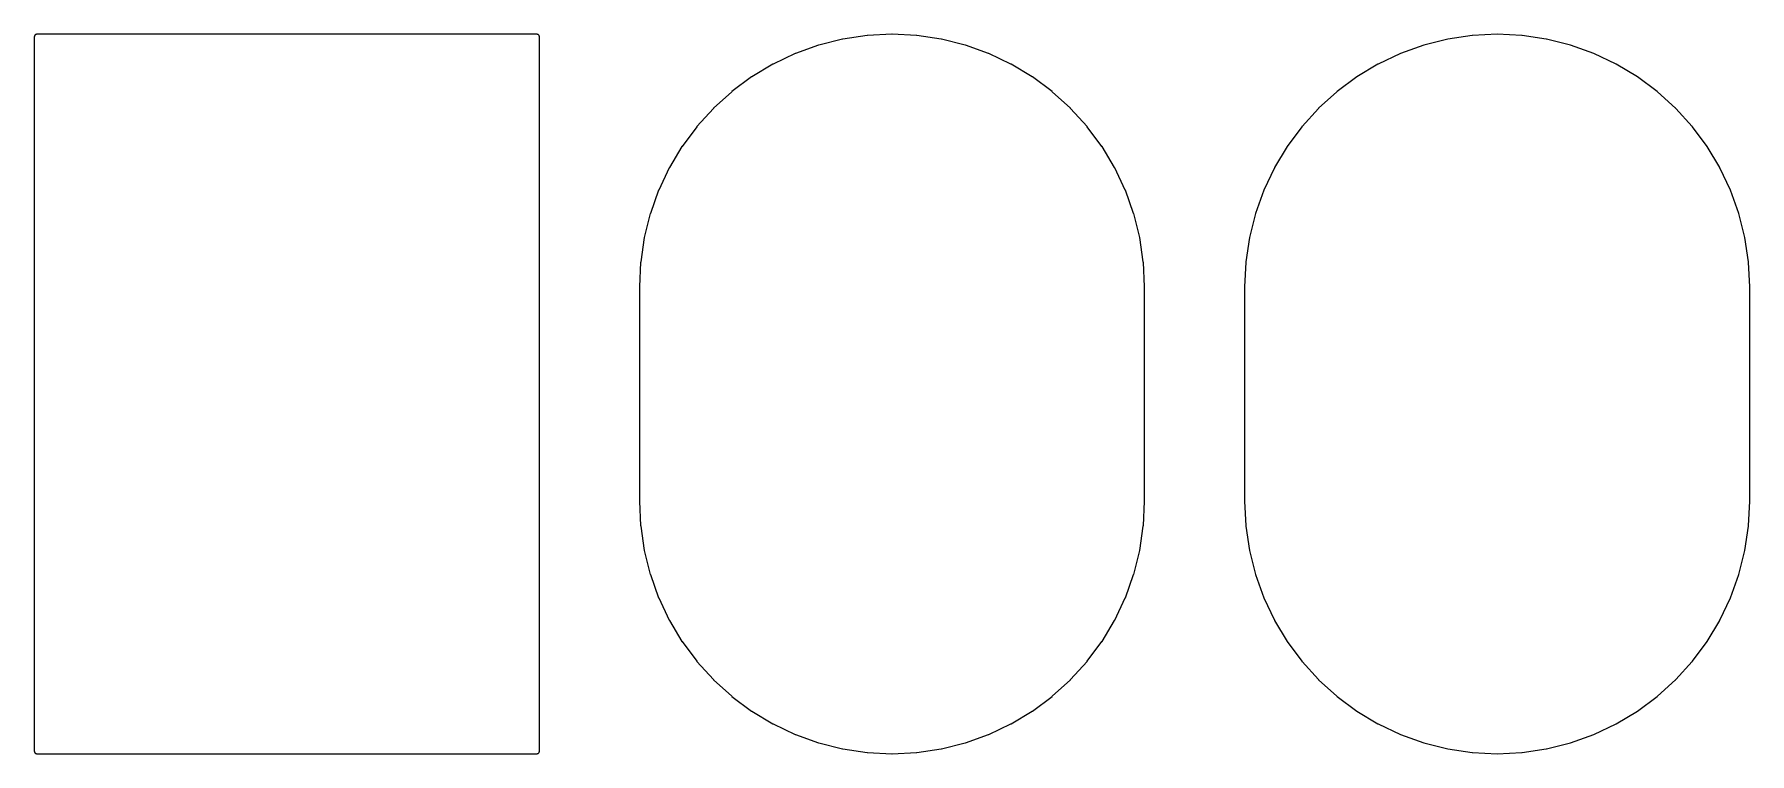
# Model space of a CAD drawing. Header units: metres. Extents: x 102.6 to 173.6, y -131.3 to -53.7.
# Drawn here: x 118.48 to 122.08, y -115.755 to -114.245 of the extents above; entities that cross this region are included whole.
import ezdxf

# ---------------------------------------------------------------- set-up
doc = ezdxf.new("R2010")
doc.units = ezdxf.units.M

msp = doc.modelspace()

# ---------------------------------------------------------------- linework, layer by layer
for points in [[(119.535, -115.755), (119.5351, -115.755), (119.5352, -115.755), (119.5354, -115.755), (119.5355, -115.755), (119.5356, -115.755), (119.5357, -115.7549), (119.5359, -115.7549), (119.536, -115.7549), (119.5361, -115.7549), (119.5362, -115.7549), (119.5363, -115.7548), (119.5365, -115.7548), (119.5366, -115.7547), (119.5367, -115.7547), (119.5368, -115.7547), (119.5369, -115.7546), (119.537, -115.7546), (119.5371, -115.7545), (119.5372, -115.7545), (119.5374, -115.7544), (119.5375, -115.7544), (119.5376, -115.7543), (119.5377, -115.7542), (119.5378, -115.7542), (119.5379, -115.7541), (119.538, -115.754), (119.5381, -115.7539), (119.5382, -115.7539), (119.5383, -115.7538), (119.5384, -115.7537), (119.5384, -115.7536), (119.5385, -115.7535), (119.5386, -115.7534), (119.5387, -115.7534), (119.5388, -115.7533), (119.5389, -115.7532), (119.5389, -115.7531), (119.539, -115.753), (119.5391, -115.7529), (119.5392, -115.7528), (119.5392, -115.7527), (119.5393, -115.7526), (119.5394, -115.7525), (119.5394, -115.7524), (119.5395, -115.7522), (119.5395, -115.7521), (119.5396, -115.752), (119.5396, -115.7519), (119.5397, -115.7518), (119.5397, -115.7517), (119.5397, -115.7516), (119.5398, -115.7515), (119.5398, -115.7513), (119.5399, -115.7512), (119.5399, -115.7511), (119.5399, -115.751), (119.5399, -115.7509), (119.5399, -115.7507), (119.54, -115.7506), (119.54, -115.7505), (119.54, -115.7504), (119.54, -115.7502), (119.54, -115.7501), (119.54, -115.75), (119.54, -114.25), (119.54, -114.2499), (119.54, -114.2498), (119.54, -114.2496), (119.54, -114.2495), (119.54, -114.2494), (119.5399, -114.2493), (119.5399, -114.2491), (119.5399, -114.249), (119.5399, -114.2489), (119.5399, -114.2488), (119.5398, -114.2487), (119.5398, -114.2485), (119.5397, -114.2484), (119.5397, -114.2483), (119.5397, -114.2482), (119.5396, -114.2481), (119.5396, -114.248), (119.5395, -114.2479), (119.5395, -114.2478), (119.5394, -114.2476), (119.5394, -114.2475), (119.5393, -114.2474), (119.5392, -114.2473), (119.5392, -114.2472), (119.5391, -114.2471), (119.539, -114.247), (119.5389, -114.2469), (119.5389, -114.2468), (119.5388, -114.2467), (119.5387, -114.2466), (119.5386, -114.2466), (119.5385, -114.2465), (119.5384, -114.2464), (119.5384, -114.2463), (119.5383, -114.2462), (119.5382, -114.2461), (119.5381, -114.2461), (119.538, -114.246), (119.5379, -114.2459), (119.5378, -114.2458), (119.5377, -114.2458), (119.5376, -114.2457), (119.5375, -114.2456), (119.5374, -114.2456), (119.5372, -114.2455), (119.5371, -114.2455), (119.537, -114.2454), (119.5369, -114.2454), (119.5368, -114.2453), (119.5367, -114.2453), (119.5366, -114.2453), (119.5365, -114.2452), (119.5363, -114.2452), (119.5362, -114.2451), (119.5361, -114.2451), (119.536, -114.2451), (119.5359, -114.2451), (119.5357, -114.2451), (119.5356, -114.245), (119.5355, -114.245), (119.5354, -114.245), (119.5352, -114.245), (119.5351, -114.245), (119.535, -114.245), (118.485, -114.245), (118.4849, -114.245), (118.4848, -114.245), (118.4846, -114.245), (118.4845, -114.245), (118.4844, -114.245), (118.4843, -114.2451), (118.4841, -114.2451), (118.484, -114.2451), (118.4839, -114.2451), (118.4838, -114.2451), (118.4837, -114.2452), (118.4835, -114.2452), (118.4834, -114.2453), (118.4833, -114.2453), (118.4832, -114.2453), (118.4831, -114.2454), (118.483, -114.2454), (118.4829, -114.2455), (118.4828, -114.2455), (118.4826, -114.2456), (118.4825, -114.2456), (118.4824, -114.2457), (118.4823, -114.2458), (118.4822, -114.2458), (118.4821, -114.2459), (118.482, -114.246), (118.4819, -114.2461), (118.4818, -114.2461), (118.4817, -114.2462), (118.4816, -114.2463), (118.4816, -114.2464), (118.4815, -114.2465), (118.4814, -114.2466), (118.4813, -114.2466), (118.4812, -114.2467), (118.4811, -114.2468), (118.4811, -114.2469), (118.481, -114.247), (118.4809, -114.2471), (118.4808, -114.2472), (118.4808, -114.2473), (118.4807, -114.2474), (118.4806, -114.2475), (118.4806, -114.2476), (118.4805, -114.2478), (118.4805, -114.2479), (118.4804, -114.248), (118.4804, -114.2481), (118.4803, -114.2482), (118.4803, -114.2483), (118.4803, -114.2484), (118.4802, -114.2485), (118.4802, -114.2487), (118.4801, -114.2488), (118.4801, -114.2489), (118.4801, -114.249), (118.4801, -114.2491), (118.4801, -114.2493), (118.48, -114.2494), (118.48, -114.2495), (118.48, -114.2496), (118.48, -114.2498), (118.48, -114.2499), (118.48, -114.25), (118.48, -115.75), (118.48, -115.7501), (118.48, -115.7502), (118.48, -115.7504), (118.48, -115.7505), (118.48, -115.7506), (118.4801, -115.7507), (118.4801, -115.7509), (118.4801, -115.751), (118.4801, -115.7511), (118.4801, -115.7512), (118.4802, -115.7513), (118.4802, -115.7515), (118.4803, -115.7516), (118.4803, -115.7517), (118.4803, -115.7518), (118.4804, -115.7519), (118.4804, -115.752), (118.4805, -115.7521), (118.4805, -115.7522), (118.4806, -115.7524), (118.4806, -115.7525), (118.4807, -115.7526), (118.4808, -115.7527), (118.4808, -115.7528), (118.4809, -115.7529), (118.481, -115.753), (118.4811, -115.7531), (118.4811, -115.7532), (118.4812, -115.7533), (118.4813, -115.7534), (118.4814, -115.7534), (118.4815, -115.7535), (118.4816, -115.7536), (118.4816, -115.7537), (118.4817, -115.7538), (118.4818, -115.7539), (118.4819, -115.7539), (118.482, -115.754), (118.4821, -115.7541), (118.4822, -115.7542), (118.4823, -115.7542), (118.4824, -115.7543), (118.4825, -115.7544), (118.4826, -115.7544), (118.4828, -115.7545), (118.4829, -115.7545), (118.483, -115.7546), (118.4831, -115.7546), (118.4832, -115.7547), (118.4833, -115.7547), (118.4834, -115.7547), (118.4835, -115.7548), (118.4837, -115.7548), (118.4838, -115.7549), (118.4839, -115.7549), (118.484, -115.7549), (118.4841, -115.7549), (118.4843, -115.7549), (118.4844, -115.755), (118.4845, -115.755), (118.4846, -115.755), (118.4848, -115.755), (118.4849, -115.755), (118.485, -115.755), (119.535, -115.755)], [(120.4826, -115.7147), (120.4827, -115.7147), (120.4828, -115.7147), (120.4829, -115.7146), (120.483, -115.7146), (120.5296, -115.6925), (120.5297, -115.6925), (120.5298, -115.6924), (120.5299, -115.6924), (120.5301, -115.6923), (120.5742, -115.6658), (120.5743, -115.6657), (120.5745, -115.6657), (120.5746, -115.6656), (120.5747, -115.6655), (120.616, -115.6348), (120.6161, -115.6348), (120.6162, -115.6347), (120.6163, -115.6346), (120.6164, -115.6345), (120.6546, -115.5999), (120.6547, -115.5999), (120.6548, -115.5998), (120.6549, -115.5997), (120.6549, -115.5996), (120.6895, -115.5614), (120.6896, -115.5613), (120.6897, -115.5612), (120.6898, -115.5611), (120.6898, -115.561), (120.7205, -115.5197), (120.7206, -115.5196), (120.7207, -115.5195), (120.7207, -115.5193), (120.7208, -115.5192), (120.7473, -115.4751), (120.7474, -115.4749), (120.7474, -115.4748), (120.7475, -115.4747), (120.7475, -115.4746), (120.7696, -115.428), (120.7696, -115.4279), (120.7697, -115.4278), (120.7697, -115.4277), (120.7697, -115.4276), (120.7871, -115.3791), (120.7871, -115.379), (120.7872, -115.3789), (120.7872, -115.3787), (120.7872, -115.3786), (120.7998, -115.3286), (120.7998, -115.3285), (120.7998, -115.3284), (120.7998, -115.3283), (120.7999, -115.3282), (120.8074, -115.2772), (120.8074, -115.2771), (120.8074, -115.2769), (120.8075, -115.2768), (120.8075, -115.2767), (120.81, -115.2252), (120.81, -115.2251), (120.81, -115.225), (120.81, -114.775), (120.81, -114.7749), (120.81, -114.7748), (120.8075, -114.7233), (120.8075, -114.7232), (120.8074, -114.7231), (120.8074, -114.7229), (120.8074, -114.7228), (120.7999, -114.6718), (120.7998, -114.6717), (120.7998, -114.6716), (120.7998, -114.6715), (120.7998, -114.6714), (120.7872, -114.6214), (120.7872, -114.6213), (120.7872, -114.6211), (120.7871, -114.621), (120.7871, -114.6209), (120.7697, -114.5724), (120.7697, -114.5723), (120.7697, -114.5722), (120.7696, -114.5721), (120.7696, -114.572), (120.7475, -114.5254), (120.7475, -114.5253), (120.7474, -114.5252), (120.7474, -114.5251), (120.7473, -114.5249), (120.7208, -114.4808), (120.7207, -114.4807), (120.7207, -114.4805), (120.7206, -114.4804), (120.7205, -114.4803), (120.6898, -114.439), (120.6898, -114.4389), (120.6897, -114.4388), (120.6896, -114.4387), (120.6895, -114.4386), (120.6549, -114.4004), (120.6549, -114.4003), (120.6548, -114.4002), (120.6547, -114.4001), (120.6546, -114.4001), (120.6164, -114.3655), (120.6163, -114.3654), (120.6162, -114.3653), (120.6161, -114.3652), (120.616, -114.3652), (120.5747, -114.3345), (120.5746, -114.3344), (120.5745, -114.3343), (120.5743, -114.3343), (120.5742, -114.3342), (120.5301, -114.3077), (120.5299, -114.3076), (120.5298, -114.3076), (120.5297, -114.3075), (120.5296, -114.3075), (120.483, -114.2854), (120.4829, -114.2854), (120.4828, -114.2853), (120.4827, -114.2853), (120.4826, -114.2853), (120.4341, -114.2679), (120.434, -114.2679), (120.4339, -114.2678), (120.4337, -114.2678), (120.4336, -114.2678), (120.3836, -114.2552), (120.3835, -114.2552), (120.3834, -114.2552), (120.3833, -114.2552), (120.3832, -114.2551), (120.3322, -114.2476), (120.3321, -114.2476), (120.3319, -114.2476), (120.3318, -114.2475), (120.3317, -114.2475), (120.2802, -114.245), (120.2801, -114.245), (120.28, -114.245), (120.2799, -114.245), (120.2798, -114.245), (120.2283, -114.2475), (120.2282, -114.2475), (120.2281, -114.2476), (120.2279, -114.2476), (120.2278, -114.2476), (120.1768, -114.2551), (120.1767, -114.2552), (120.1766, -114.2552), (120.1765, -114.2552), (120.1764, -114.2552), (120.1264, -114.2678), (120.1263, -114.2678), (120.1261, -114.2678), (120.126, -114.2679), (120.1259, -114.2679), (120.0774, -114.2853), (120.0773, -114.2853), (120.0772, -114.2853), (120.0771, -114.2854), (120.077, -114.2854), (120.0304, -114.3075), (120.0303, -114.3075), (120.0302, -114.3076), (120.0301, -114.3076), (120.0299, -114.3077), (119.9858, -114.3342), (119.9857, -114.3343), (119.9855, -114.3343), (119.9854, -114.3344), (119.9853, -114.3345), (119.944, -114.3652), (119.9439, -114.3652), (119.9438, -114.3653), (119.9437, -114.3654), (119.9436, -114.3655), (119.9054, -114.4001), (119.9053, -114.4001), (119.9052, -114.4002), (119.9051, -114.4003), (119.9051, -114.4004), (119.8705, -114.4386), (119.8704, -114.4387), (119.8703, -114.4388), (119.8702, -114.4389), (119.8702, -114.439), (119.8395, -114.4803), (119.8394, -114.4804), (119.8393, -114.4805), (119.8393, -114.4807), (119.8392, -114.4808), (119.8127, -114.5249), (119.8126, -114.5251), (119.8126, -114.5252), (119.8125, -114.5253), (119.8125, -114.5254), (119.7904, -114.572), (119.7904, -114.5721), (119.7903, -114.5722), (119.7903, -114.5723), (119.7903, -114.5724), (119.7729, -114.6209), (119.7729, -114.621), (119.7728, -114.6211), (119.7728, -114.6213), (119.7728, -114.6214), (119.7602, -114.6714), (119.7602, -114.6715), (119.7602, -114.6716), (119.7602, -114.6717), (119.7601, -114.6718), (119.7526, -114.7228), (119.7526, -114.7229), (119.7526, -114.7231), (119.7525, -114.7232), (119.7525, -114.7233), (119.75, -114.7748), (119.75, -114.7749), (119.75, -114.775), (119.75, -115.225), (119.75, -115.2251), (119.75, -115.2252), (119.7525, -115.2767), (119.7525, -115.2768), (119.7526, -115.2769), (119.7526, -115.2771), (119.7526, -115.2772), (119.7601, -115.3282), (119.7602, -115.3283), (119.7602, -115.3284), (119.7602, -115.3285), (119.7602, -115.3286), (119.7728, -115.3786), (119.7728, -115.3787), (119.7728, -115.3789), (119.7729, -115.379), (119.7729, -115.3791), (119.7903, -115.4276), (119.7903, -115.4277), (119.7903, -115.4278), (119.7904, -115.4279), (119.7904, -115.428), (119.8125, -115.4746), (119.8125, -115.4747), (119.8126, -115.4748), (119.8126, -115.4749), (119.8127, -115.4751), (119.8392, -115.5192), (119.8393, -115.5193), (119.8393, -115.5195), (119.8394, -115.5196), (119.8395, -115.5197), (119.8702, -115.561), (119.8702, -115.5611), (119.8703, -115.5612), (119.8704, -115.5613), (119.8705, -115.5614), (119.9051, -115.5996), (119.9051, -115.5997), (119.9052, -115.5998), (119.9053, -115.5999), (119.9054, -115.5999), (119.9436, -115.6345), (119.9437, -115.6346), (119.9438, -115.6347), (119.9439, -115.6348), (119.944, -115.6348), (119.9853, -115.6655), (119.9854, -115.6656), (119.9855, -115.6657), (119.9857, -115.6657), (119.9858, -115.6658), (120.0299, -115.6923), (120.0301, -115.6924), (120.0302, -115.6924), (120.0303, -115.6925), (120.0304, -115.6925), (120.077, -115.7146), (120.0771, -115.7146), (120.0772, -115.7147), (120.0773, -115.7147), (120.0774, -115.7147), (120.1259, -115.7321), (120.126, -115.7321), (120.1261, -115.7322), (120.1263, -115.7322), (120.1264, -115.7322), (120.1764, -115.7448), (120.1765, -115.7448), (120.1766, -115.7448), (120.1767, -115.7448), (120.1768, -115.7449), (120.2278, -115.7524), (120.2279, -115.7524), (120.2281, -115.7524), (120.2282, -115.7525), (120.2283, -115.7525), (120.2798, -115.755), (120.2799, -115.755), (120.28, -115.755), (120.2801, -115.755), (120.2802, -115.755), (120.3317, -115.7525), (120.3318, -115.7525), (120.3319, -115.7524), (120.3321, -115.7524), (120.3322, -115.7524), (120.3832, -115.7449), (120.3833, -115.7448), (120.3834, -115.7448), (120.3835, -115.7448), (120.3836, -115.7448), (120.4336, -115.7322), (120.4337, -115.7322), (120.4339, -115.7322), (120.434, -115.7321), (120.4341, -115.7321), (120.4826, -115.7147)], [(121.7526, -115.7147), (121.7527, -115.7147), (121.7528, -115.7147), (121.7529, -115.7146), (121.753, -115.7146), (121.7996, -115.6925), (121.7997, -115.6925), (121.7998, -115.6924), (121.7999, -115.6924), (121.8001, -115.6923), (121.8442, -115.6658), (121.8443, -115.6657), (121.8445, -115.6657), (121.8446, -115.6656), (121.8447, -115.6655), (121.886, -115.6348), (121.8861, -115.6348), (121.8862, -115.6347), (121.8863, -115.6346), (121.8864, -115.6345), (121.9246, -115.5999), (121.9247, -115.5999), (121.9248, -115.5998), (121.9249, -115.5997), (121.9249, -115.5996), (121.9595, -115.5614), (121.9596, -115.5613), (121.9597, -115.5612), (121.9598, -115.5611), (121.9598, -115.561), (121.9905, -115.5197), (121.9906, -115.5196), (121.9907, -115.5195), (121.9907, -115.5193), (121.9908, -115.5192), (122.0173, -115.4751), (122.0174, -115.4749), (122.0174, -115.4748), (122.0175, -115.4747), (122.0175, -115.4746), (122.0396, -115.428), (122.0396, -115.4279), (122.0397, -115.4278), (122.0397, -115.4277), (122.0397, -115.4276), (122.0571, -115.3791), (122.0571, -115.379), (122.0572, -115.3789), (122.0572, -115.3787), (122.0572, -115.3786), (122.0698, -115.3286), (122.0698, -115.3285), (122.0698, -115.3284), (122.0698, -115.3283), (122.0699, -115.3282), (122.0774, -115.2772), (122.0774, -115.2771), (122.0774, -115.2769), (122.0775, -115.2768), (122.0775, -115.2767), (122.08, -115.2252), (122.08, -115.2251), (122.08, -115.225), (122.08, -114.775), (122.08, -114.7749), (122.08, -114.7748), (122.0775, -114.7233), (122.0775, -114.7232), (122.0774, -114.7231), (122.0774, -114.7229), (122.0774, -114.7228), (122.0699, -114.6718), (122.0698, -114.6717), (122.0698, -114.6716), (122.0698, -114.6715), (122.0698, -114.6714), (122.0572, -114.6214), (122.0572, -114.6213), (122.0572, -114.6211), (122.0571, -114.621), (122.0571, -114.6209), (122.0397, -114.5724), (122.0397, -114.5723), (122.0397, -114.5722), (122.0396, -114.5721), (122.0396, -114.572), (122.0175, -114.5254), (122.0175, -114.5253), (122.0174, -114.5252), (122.0174, -114.5251), (122.0173, -114.5249), (121.9908, -114.4808), (121.9907, -114.4807), (121.9907, -114.4805), (121.9906, -114.4804), (121.9905, -114.4803), (121.9598, -114.439), (121.9598, -114.4389), (121.9597, -114.4388), (121.9596, -114.4387), (121.9595, -114.4386), (121.9249, -114.4004), (121.9249, -114.4003), (121.9248, -114.4002), (121.9247, -114.4001), (121.9246, -114.4001), (121.8864, -114.3655), (121.8863, -114.3654), (121.8862, -114.3653), (121.8861, -114.3652), (121.886, -114.3652), (121.8447, -114.3345), (121.8446, -114.3344), (121.8445, -114.3343), (121.8443, -114.3343), (121.8442, -114.3342), (121.8001, -114.3077), (121.7999, -114.3076), (121.7998, -114.3076), (121.7997, -114.3075), (121.7996, -114.3075), (121.753, -114.2854), (121.7529, -114.2854), (121.7528, -114.2853), (121.7527, -114.2853), (121.7526, -114.2853), (121.7041, -114.2679), (121.704, -114.2679), (121.7039, -114.2678), (121.7037, -114.2678), (121.7036, -114.2678), (121.6536, -114.2552), (121.6535, -114.2552), (121.6534, -114.2552), (121.6533, -114.2552), (121.6532, -114.2551), (121.6022, -114.2476), (121.6021, -114.2476), (121.6019, -114.2476), (121.6018, -114.2475), (121.6017, -114.2475), (121.5502, -114.245), (121.5501, -114.245), (121.55, -114.245), (121.5499, -114.245), (121.5498, -114.245), (121.4983, -114.2475), (121.4982, -114.2475), (121.4981, -114.2476), (121.4979, -114.2476), (121.4978, -114.2476), (121.4468, -114.2551), (121.4467, -114.2552), (121.4466, -114.2552), (121.4465, -114.2552), (121.4464, -114.2552), (121.3964, -114.2678), (121.3963, -114.2678), (121.3961, -114.2678), (121.396, -114.2679), (121.3959, -114.2679), (121.3474, -114.2853), (121.3473, -114.2853), (121.3472, -114.2853), (121.3471, -114.2854), (121.347, -114.2854), (121.3004, -114.3075), (121.3003, -114.3075), (121.3002, -114.3076), (121.3001, -114.3076), (121.2999, -114.3077), (121.2558, -114.3342), (121.2557, -114.3343), (121.2555, -114.3343), (121.2554, -114.3344), (121.2553, -114.3345), (121.214, -114.3652), (121.2139, -114.3652), (121.2138, -114.3653), (121.2137, -114.3654), (121.2136, -114.3655), (121.1754, -114.4001), (121.1753, -114.4001), (121.1752, -114.4002), (121.1751, -114.4003), (121.1751, -114.4004), (121.1405, -114.4386), (121.1404, -114.4387), (121.1403, -114.4388), (121.1402, -114.4389), (121.1402, -114.439), (121.1095, -114.4803), (121.1094, -114.4804), (121.1093, -114.4805), (121.1093, -114.4807), (121.1092, -114.4808), (121.0827, -114.5249), (121.0826, -114.5251), (121.0826, -114.5252), (121.0825, -114.5253), (121.0825, -114.5254), (121.0604, -114.572), (121.0604, -114.5721), (121.0603, -114.5722), (121.0603, -114.5723), (121.0603, -114.5724), (121.0429, -114.6209), (121.0429, -114.621), (121.0428, -114.6211), (121.0428, -114.6213), (121.0428, -114.6214), (121.0302, -114.6714), (121.0302, -114.6715), (121.0302, -114.6716), (121.0302, -114.6717), (121.0301, -114.6718), (121.0226, -114.7228), (121.0226, -114.7229), (121.0226, -114.7231), (121.0225, -114.7232), (121.0225, -114.7233), (121.02, -114.7748), (121.02, -114.7749), (121.02, -114.775), (121.02, -115.225), (121.02, -115.2251), (121.02, -115.2252), (121.0225, -115.2767), (121.0225, -115.2768), (121.0226, -115.2769), (121.0226, -115.2771), (121.0226, -115.2772), (121.0301, -115.3282), (121.0302, -115.3283), (121.0302, -115.3284), (121.0302, -115.3285), (121.0302, -115.3286), (121.0428, -115.3786), (121.0428, -115.3787), (121.0428, -115.3789), (121.0429, -115.379), (121.0429, -115.3791), (121.0603, -115.4276), (121.0603, -115.4277), (121.0603, -115.4278), (121.0604, -115.4279), (121.0604, -115.428), (121.0825, -115.4746), (121.0825, -115.4747), (121.0826, -115.4748), (121.0826, -115.4749), (121.0827, -115.4751), (121.1092, -115.5192), (121.1093, -115.5193), (121.1093, -115.5195), (121.1094, -115.5196), (121.1095, -115.5197), (121.1402, -115.561), (121.1402, -115.5611), (121.1403, -115.5612), (121.1404, -115.5613), (121.1405, -115.5614), (121.1751, -115.5996), (121.1751, -115.5997), (121.1752, -115.5998), (121.1753, -115.5999), (121.1754, -115.5999), (121.2136, -115.6345), (121.2137, -115.6346), (121.2138, -115.6347), (121.2139, -115.6348), (121.214, -115.6348), (121.2553, -115.6655), (121.2554, -115.6656), (121.2555, -115.6657), (121.2557, -115.6657), (121.2558, -115.6658), (121.2999, -115.6923), (121.3001, -115.6924), (121.3002, -115.6924), (121.3003, -115.6925), (121.3004, -115.6925), (121.347, -115.7146), (121.3471, -115.7146), (121.3472, -115.7147), (121.3473, -115.7147), (121.3474, -115.7147), (121.3959, -115.7321), (121.396, -115.7321), (121.3961, -115.7322), (121.3963, -115.7322), (121.3964, -115.7322), (121.4464, -115.7448), (121.4465, -115.7448), (121.4466, -115.7448), (121.4467, -115.7448), (121.4468, -115.7449), (121.4978, -115.7524), (121.4979, -115.7524), (121.4981, -115.7524), (121.4982, -115.7525), (121.4983, -115.7525), (121.5498, -115.755), (121.5499, -115.755), (121.55, -115.755), (121.5501, -115.755), (121.5502, -115.755), (121.6017, -115.7525), (121.6018, -115.7525), (121.6019, -115.7524), (121.6021, -115.7524), (121.6022, -115.7524), (121.6532, -115.7449), (121.6533, -115.7448), (121.6534, -115.7448), (121.6535, -115.7448), (121.6536, -115.7448), (121.7036, -115.7322), (121.7037, -115.7322), (121.7039, -115.7322), (121.704, -115.7321), (121.7041, -115.7321), (121.7526, -115.7147)]]:
    msp.add_lwpolyline(points)

doc.saveas('drawing.dxf')
